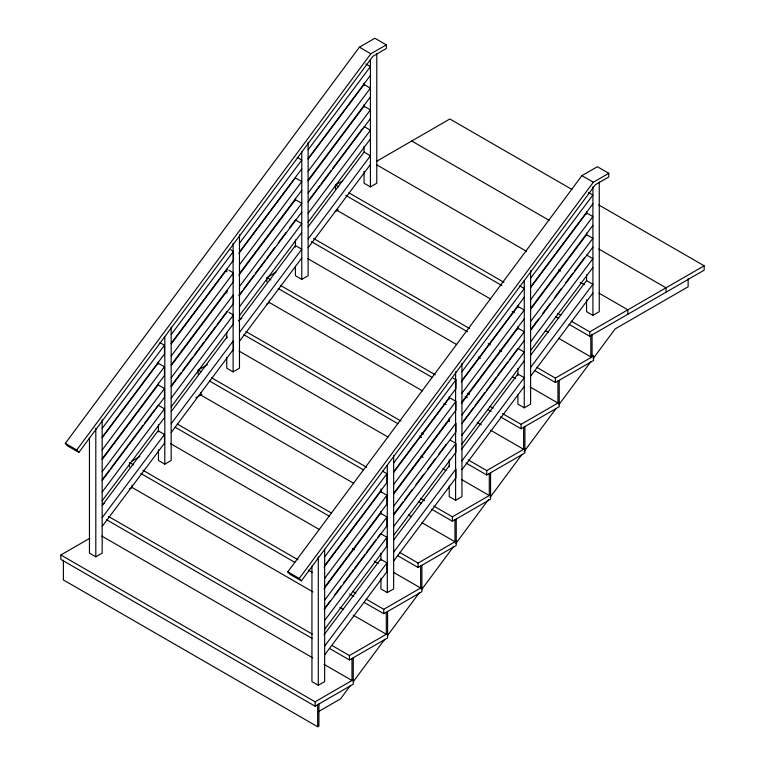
<?xml version="1.0" encoding="UTF-8"?>
<svg xmlns="http://www.w3.org/2000/svg" width="765" height="765" viewBox="0 0 765 765"><rect width="100%" height="100%" fill="white"/><g stroke="black" fill="none" stroke-linecap="round" stroke-linejoin="round"><path stroke-width="1.15" d="M65.302 443.375L359.407 47.181L374.869 38.25L386.315 44.858L386.315 48.52L372.966 56.227L78.862 452.431L67.425 445.823L65.302 443.375L76.749 449.983L78.862 452.431M76.749 449.983L370.853 53.789L386.315 44.858M287.793 571.828L581.897 175.634L597.36 166.703L608.797 173.311L608.797 176.973L595.447 184.681L301.353 580.874L289.906 574.276L287.793 571.828L299.239 578.436L301.353 580.874M299.239 578.436L593.334 182.233L608.797 173.311M350.504 685.44L340.549 698.856L318.336 711.68M353.353 681.605L384.652 639.435M387.501 635.6L419.516 592.473M421.649 589.595L453.664 546.468M455.797 543.599L488.519 499.507M489.944 497.594L521.96 454.467M524.092 451.589L556.107 408.462M558.957 404.628L590.972 361.501M593.105 358.622L615.156 328.912L688.137 286.779L688.137 278.67M308.123 149.777L370.423 66.593L365.88 63.973M171.169 334.563L233.459 251.379L233.459 260.157L171.169 343.342M239.474 243.232L301.773 160.048L297.231 157.418M102.166 428.438L164.465 345.254L159.923 342.634M308.123 158.565L370.423 75.381M308.209 159.034L364.064 84.456L370.423 88.128L308.123 171.312M239.474 252.01L301.773 168.826M238.843 253.435L295.414 177.901L301.773 181.573L239.474 264.757M171.255 343.81L227.1 269.232M102.166 437.217L164.465 354.032L164.465 345.254M102.252 437.695L158.106 363.107L164.465 366.779L164.465 375.558L102.166 458.742M171.169 356.088L233.459 272.904L233.459 281.683L171.169 364.867M102.166 449.963L164.465 366.779M308.123 180.091L370.423 96.906M308.209 180.798L364.064 106.22L370.423 109.892L308.123 193.076M239.474 273.535L301.773 190.351M238.843 275.209L295.414 199.675L301.773 203.337L239.474 286.521M171.255 365.584L227.1 290.996M102.252 459.459L158.106 384.881L164.465 388.553L164.465 397.331L102.166 480.516M171.169 377.853L233.459 294.668L233.459 303.447L171.169 386.631M102.166 471.737L164.465 388.553M309.643 199.187L319.674 185.799M321.099 183.887L331.13 170.509M332.555 168.596L362.629 128.434M308.123 201.855L370.423 118.671M238.843 295.5L242.429 290.729M243.853 288.816L253.884 275.429M255.309 273.516L265.34 260.129M266.775 258.216L274.645 247.697M278.231 242.916L286.1 232.397M289.686 227.616L295.414 219.966L301.773 223.638L239.474 306.822M171.255 385.876L181.276 372.498M182.711 370.585L192.732 357.198M194.167 355.285L204.188 341.898M205.622 339.985L215.644 326.598M217.078 324.685L227.1 311.298M239.474 295.309L301.773 212.125M102.252 479.76L109.414 470.198M110.849 468.285L143.065 425.254M144.499 423.341L154.53 409.964M155.955 408.051L157.389 406.139M308.123 213.378L370.423 130.193L364.064 126.521M171.169 398.154L233.459 314.97L233.459 323.748L171.169 406.932M102.166 492.038L164.465 408.845L158.106 405.182M308.123 222.156L370.423 138.972M239.474 315.601L301.773 232.417M102.166 500.817L164.465 417.633L164.465 408.845M308.209 226.708L364.064 152.12L370.423 155.792L308.123 238.976M171.255 411.484L227.1 336.906M238.843 321.109L295.414 245.575L301.773 249.237L239.474 332.431M102.252 505.359L158.106 430.781L164.465 434.453L164.465 443.231L102.166 526.416M171.169 423.753L233.459 340.568L233.459 349.356L171.169 432.541M102.166 517.637L164.465 434.453M308.123 247.764L370.423 164.571M239.474 341.209L301.773 258.025M530.614 278.231L592.913 195.046L588.371 192.426M393.65 463.007L455.95 379.822L453.224 378.254M461.955 371.685L524.255 288.491L519.712 285.871M324.656 556.891L386.947 473.707L382.414 471.087M530.614 287.018L592.913 203.825M530.7 287.487L586.554 212.909L592.913 216.581L530.614 299.765M393.65 471.795L455.95 388.61L455.95 379.822M461.955 380.463L524.255 297.279M393.736 472.263L449.591 397.685M461.333 381.888L517.895 306.354L524.255 310.026L461.955 393.21M324.656 565.67L386.947 482.486L386.947 473.707M324.025 567.095L380.597 491.56L386.947 495.232L386.947 504.011L324.656 587.195M393.65 484.541L455.95 401.357L455.95 410.136L393.65 493.32M324.656 578.417L386.947 495.232M530.614 308.544L592.913 225.359M530.7 309.251L586.554 234.673L592.913 238.345L530.614 321.53M461.955 401.988L524.255 318.804M393.736 494.027L449.591 419.45M461.333 403.652L517.895 328.118L524.255 331.79L461.955 414.974M324.025 588.868L380.597 513.334L386.947 516.997L386.947 525.785L324.656 608.969M393.65 506.306L455.95 423.122L455.95 431.9L393.65 515.084M324.656 600.19L386.947 516.997M531.417 328.596L538.579 319.034M542.873 313.296L550.035 303.734M554.329 297.996L561.491 288.443M565.784 282.706L572.947 273.143M574.381 271.231L584.403 257.843M530.614 330.308L592.913 247.124M393.736 514.329L403.05 501.897M404.484 499.985L412.354 489.476M415.94 484.694L423.81 474.176M427.396 469.394L435.266 458.876M438.852 454.094L446.014 444.532M463.475 421.085L473.506 407.707M474.941 405.794L484.962 392.407M486.397 390.494L496.418 377.107M497.852 375.194L507.874 361.807M509.308 359.894L517.895 348.419L524.255 352.091L461.955 435.275M461.955 423.753L524.255 340.568M324.025 609.169L330.47 600.563M334.764 594.826L341.209 586.22M343.361 583.351L353.382 569.963M354.817 568.051L364.838 554.663M366.272 552.751L376.294 539.363M377.728 537.451L380.597 533.635L386.947 537.298L386.947 546.086L324.656 629.27M530.614 341.831L592.913 258.647L586.554 254.975M393.65 526.607L455.95 443.423L455.95 452.201L393.65 535.385M324.656 620.482L386.947 537.298M530.614 350.609L592.913 267.425M461.955 444.054L524.255 360.87M530.7 355.151L586.554 280.573L592.913 284.245L530.614 367.43M461.333 449.562L517.895 374.028L524.255 377.69L461.955 460.874M393.736 539.937L449.591 465.35M324.025 634.768L380.597 559.234L386.947 562.906L386.947 571.685L324.656 654.869M393.65 552.206L455.95 469.022L455.95 477.8L393.65 560.984M324.656 646.09L386.947 562.906M530.614 376.208L592.913 293.024M461.955 469.662L524.255 386.478M335.462 189.452L335.462 185.044L342.672 180.884M376.696 161.243L449.877 118.986L571.847 189.404M364.064 171.312L364.064 183.218L370.423 186.88L376.782 183.218L376.782 53.474M335.147 211.647L338.245 209.868M267.836 276.94L276.089 272.177M295.414 266.172L295.414 275.696L301.773 279.368L308.123 275.696L308.123 142.252M238.661 320.21L241.759 318.422M266.497 304.135L269.586 302.347M198.154 374.42L198.154 370.021L207.43 364.666M226.756 357.475L226.756 368.185L233.115 371.857L239.474 368.185L239.474 234.74M195.783 397.81L201.97 394.243M131.561 461.314L139.813 456.552M158.451 449.763L158.451 460.473L164.81 464.145L171.169 460.473L171.169 327.028M102.386 504.584L104.451 503.389M129.189 489.112L132.288 487.324M353.258 657.757L353.258 684.178L315.123 706.2L60.846 559.397L60.846 554.988L89.715 538.331M89.457 437.695L89.457 553.152L95.807 556.824L102.166 553.152L102.166 419.717M586.554 299.765L586.554 311.661L592.913 315.333L599.263 311.661L599.263 181.917M571.13 321.109L589.729 331.847L704.154 265.79L704.154 270.188L589.729 336.256L569.055 324.322M558.766 338.379L590.81 356.882L592.081 356.146L592.081 334.123M536.801 367.353L555.4 378.092L593.544 356.069L593.544 360.478L555.4 382.5L534.735 370.566M517.895 394.625L517.895 404.149L524.255 407.822L530.614 404.149L530.614 270.705M502.471 413.597L521.08 424.336L559.215 402.314M500.406 416.801L521.08 428.744L559.215 406.722L559.215 380.291M468.142 459.841L486.75 470.58L524.895 448.558M466.076 463.045L486.75 474.979L524.895 452.966L524.895 426.535M449.246 485.928L449.246 496.638L455.605 500.31L461.955 496.638L461.955 363.193M433.822 506.076L452.421 516.824L490.566 494.802M431.756 509.289L452.421 521.223L490.566 499.201L490.566 472.78M399.493 552.32L418.101 563.069L456.236 541.046M397.427 555.533L418.101 567.467L456.236 545.445L456.236 519.024M380.941 578.206L380.941 588.926L387.291 592.598L393.65 588.926L393.65 455.481M366.196 599.167L383.772 609.303L421.917 587.29M364.13 602.371L383.772 613.712L421.917 591.689L421.917 565.268M331.876 645.402L349.442 655.548L387.587 633.535M329.811 648.615L349.442 659.956L387.587 637.933L387.587 611.512M311.938 566.148L311.938 681.605L318.297 685.277L324.656 681.605L324.656 549.356M60.846 554.988L315.123 701.792L353.258 679.769M63.39 560.248L63.39 579.947L317.657 726.75L318.928 726.014L318.928 703.991M359.407 47.181L370.853 53.789M581.897 175.634L593.334 182.233M598.727 204.924L704.154 265.79M411.742 141.009L549.213 220.377M598.823 249.017L666.009 287.812L666.009 292.211M376.705 164.819L526.578 251.35M558.622 269.844L560.688 271.04M580.329 282.381L584.46 284.762M598.928 293.119L627.874 309.825L627.874 314.233M335.462 185.044L338.56 186.842M348.897 192.809L503.944 282.323M557.685 313.354L560.793 315.142M345.799 195.419L501.869 285.527M555.62 316.557L558.718 318.355M591.479 354.884L593.544 356.069M336.533 210.079L490.547 298.991M512.254 311.527L514.319 312.722M545.33 330.623L548.428 332.412M313.535 238.451L469.614 328.558M311.47 241.663L467.549 331.771M488.223 343.705L490.289 344.9M499.593 350.274L501.658 351.47M307.807 258.637L456.648 344.566M478.355 357.102L480.43 358.297M512.464 376.791L515.572 378.579M530.04 386.937L557.943 403.05L557.943 381.027M230.734 249.801L232.55 250.853M267.836 278.135L270.944 279.923M280.248 285.288L435.285 374.802M467.329 393.306L469.394 394.501M490.069 406.435L493.167 408.223M278.173 288.501L432.187 377.422M465.263 396.519L467.329 397.704M488.003 409.648L491.101 411.436M228.917 270.284L232.55 272.378M450.499 398.211L455.041 400.831M422.328 390.81L269.347 302.491L269.347 300.176M444.035 403.346L446.1 404.532M477.111 422.443L481.242 424.824M490.547 430.198L523.623 449.294L523.623 427.272M228.917 312.349L232.55 314.444M450.499 440.277L455.041 442.897M245.919 331.532L400.965 421.046M421.63 432.98L423.705 434.176M243.853 334.745L397.857 423.667M419.564 436.193L421.63 437.389M239.158 351.116L387.998 437.054M421.075 456.15L423.141 457.346M442.782 468.677L445.88 470.475M461.391 479.426L489.294 495.538L489.294 473.516M198.154 370.021L201.252 371.809M211.589 377.776L366.636 467.291M420.387 498.321L424.518 500.712M209.524 380.989L363.538 469.901M418.312 501.534L421.419 503.322M353.669 483.298L200.698 394.979L200.698 392.655M408.453 514.922L411.551 516.719M421.888 522.686L454.965 541.783L454.965 519.76M177.26 424.02L331.274 512.933M175.195 427.233L329.208 516.145M170.509 443.604L319.349 529.543M352.426 548.639L354.491 549.825M374.123 561.166L378.264 563.556M393.765 572.507L420.645 588.017L420.645 566.004M129.505 462.509L133.636 464.891M142.94 470.265L297.977 559.779M352.761 591.402L355.859 593.191M140.875 473.478L294.879 562.39M308.314 570.145L312.455 572.536M349.662 594.023L353.793 596.404M312.923 591.89L132.039 487.458L132.039 485.144M339.803 607.41L342.902 609.198M353.239 615.165L386.315 634.261L386.315 612.239M108.611 516.509L312.235 634.07M106.545 519.712L312.235 638.469M101.85 536.093L312.713 657.833M324.083 664.393L351.986 680.506L351.986 658.483M592.913 186.784L592.913 315.333M590.81 336.017L590.81 356.882M589.729 331.847L589.729 336.256M586.554 211.676L586.554 214.057M586.554 233.105L586.554 235.486M586.554 274.769L586.554 280.717M555.4 378.092L555.4 382.5M524.255 280.459L524.255 407.822M521.08 424.336L521.08 428.744M517.895 305.359L517.895 307.74M517.895 326.779L517.895 329.16M517.895 368.443L517.895 375.586M486.75 470.58L486.75 474.979M455.605 371.752L455.605 500.31M452.421 516.824L452.421 521.223M449.246 396.653L449.246 399.034M449.246 418.072L449.246 421.649M449.246 459.736L449.246 466.88M418.101 563.069L418.101 567.467M387.291 465.235L387.291 592.598M383.772 609.303L383.772 613.712M380.941 488.94L380.941 492.507M380.941 511.556L380.941 513.937M380.941 553.21L380.941 560.353M370.423 59.517L370.423 186.88M364.064 83.232L364.064 85.613M364.064 104.652L364.064 107.033M364.064 146.316L364.064 152.264M349.442 655.548L349.442 659.956M318.297 556.729L318.297 685.277M317.657 704.728L317.657 726.75M315.123 701.792L315.123 706.2M301.773 152.006L301.773 279.368M295.414 198.326L295.414 200.707M295.414 239.99L295.414 247.133M266.803 277.532L266.803 281.941M233.115 243.299L233.115 371.857M226.756 269.385L226.756 271.766M226.756 290.815L226.756 293.196M226.756 332.479L226.756 338.426M164.81 336.782L164.81 464.145M158.451 361.673L158.451 364.054M158.451 383.102L158.451 385.484M158.451 424.766L158.451 431.9M129.505 463.609L129.505 466.908M95.807 428.276L95.807 556.824"/></g></svg>
